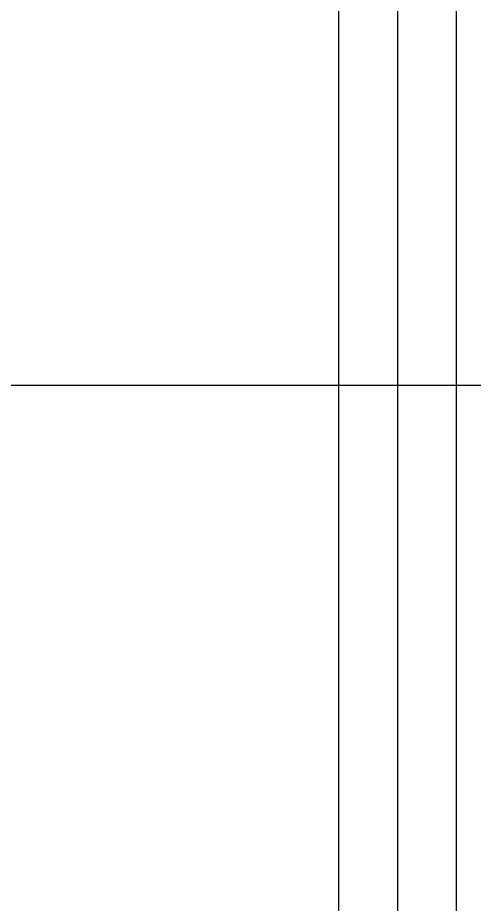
# Model space of a CAD drawing. Extents: x -681219 to -550379, y -242630 to -158199.
# Drawn here: x -583422.6 to -583267.3, y -223793.2 to -223491.8 of the extents above; entities that cross this region are included whole.
import ezdxf

# ---------------------------------------------------------------- set-up
doc = ezdxf.new("R2010")
doc.units = 0
doc.header["$LTSCALE"] = 1000
doc.linetypes.add('C2', pattern=[17, 14, -1, 1, -1])
for name, color, linetype in [('DOTE_油脂（绿）', 7, 'CONTINUOUS'), ('GZDH011035031', 7, 'CONTINUOUS'), ('GZDH011035041', 7, 'CONTINUOUS'), ('PIPE-油脂（绿）', 3, 'CONTINUOUS'), ('中心线', 4, 'C2')]:
    doc.layers.add(name, color=color, linetype=linetype)

# ---------------------------------------------------------------- blocks, each defined once
blk = doc.blocks.new('fushitu')
at = {"layer": 'GZDH011035031', "color": 7, "linetype": 'Continuous'}
blk.add_line((-4476, 0), (-4286, 0), dxfattribs=at)
at = {"layer": 'GZDH011035041', "color": 7, "linetype": 'Continuous'}
blk.add_line((-4476, 0), (-4286, 0), dxfattribs=at)

msp = doc.modelspace()

# ---------------------------------------------------------------- linework, layer by layer
at = {"layer": 'DOTE_油脂（绿）', "color": 3}
msp.add_line((-583293.4217, -223425.5135), (-583293.4217, -223869.1983), dxfattribs=at)
at = {"layer": 'PIPE-油脂（绿）', "color": 3}
for p, q in [((-583313.4217, -223425.5135), (-583313.4217, -223869.1983)), ((-583273.4217, -223425.5135), (-583273.4217, -223869.1983))]:
    msp.add_line(p, q, dxfattribs=at)

# ---------------------------------------------------------------- block references
at = {"layer": '中心线'}
msp.add_blockref('fushitu', (-578962.82, -223616.6983), dxfattribs=at)

doc.saveas('drawing.dxf')
